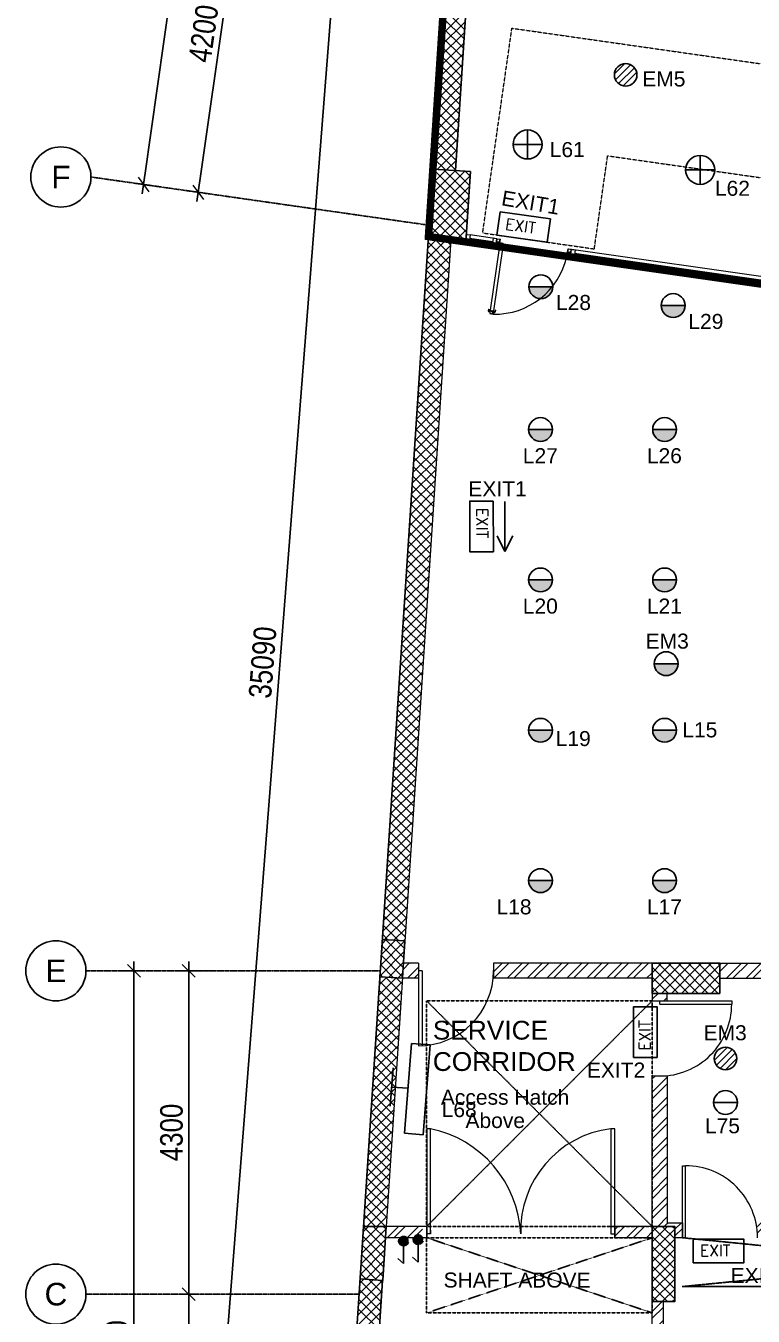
# Model space of a CAD drawing. Header units: inches. Extents: x 1217570 to 1674444, y 326920 to 480291.
# Drawn here: x 1434317 to 1443992, y 348516 to 365679 of the extents above; entities that cross this region are included whole.
import ezdxf
from ezdxf.enums import TextEntityAlignment as Align

# ---------------------------------------------------------------- set-up
doc = ezdxf.new("R2010")
doc.units = ezdxf.units.IN
doc.header["$MEASUREMENT"] = 0
for name, pattern in [('CENTER', [50.8, 31.75, -6.35, 6.35, -6.35]), ('DASHED2', [9.525, 6.35, -3.175]), ('DOT2', [3.175, 0, -3.175]), ('HIDDEN', [9.525, 6.35, -3.175])]:
    doc.linetypes.add(name, pattern=pattern)
for name, color, linetype, lineweight in [('A-BLOCK', 43, 'Continuous', 13), ('A-DOOR', 10, 'Continuous', 15), ('A-GLASS', 4, 'Continuous', 5), ('A-HATCH CONCRETE', 254, 'Continuous', 5), ('A-LEASING LINE', 7, 'DASHED2', 9), ('escape route', 8, 'HIDDEN', 15), ('wall hatch', 252, 'Continuous', 0)]:
    doc.layers.add(name, color=color, linetype=linetype, lineweight=lineweight)
for name, color, linetype in [('Axis', 9, 'CENTER'), ('dim-axis', 254, 'Continuous'), ('EM-LIT', 2, 'Continuous'), ('EXIT', 6, 'Continuous'), ('FFNEW', 252, 'Continuous'), ('LIGHT', 151, 'Continuous'), ('LIGHT TEXT', 2, 'Continuous'), ('S-COL', 210, 'Continuous'), ('S-WALL', 1, 'Continuous'), ('SHAFT', 7, 'Continuous'), ('TAXT', 3, 'Continuous'), ('TEXT', 181, 'Continuous')]:
    doc.layers.add(name, color=color, linetype=linetype)
doc.styles.add('ARIAL', font='ARIALN.TTF')
doc.styles.add('romance', font='romanc.shx')
doc.styles.add('style1', font='arial.ttf')
doc.dimstyles.new('DIM-100', dxfattribs={"dimscale": 150, "dimtxt": 2, "dimasz": 1, "dimexe": 0.75, "dimexo": 1, "dimgap": 0.5, "dimtad": 1, "dimdec": 0, "dimzin": 11, "dimdsep": 46, "dimtxsty": 'ARIAL', "dimblk": 'R', "dimcen": 2.5, "dimdle": 1, "dimclrd": 256, "dimclre": 256, "dimclrt": 256, "dimazin": 0, "dimtfac": 1, "dimtdec": 0, "dimtix": 1, "dimtmove": 2, "dimatfit": 3, "dimldrblk": 'R', "dimtolj": 1, "dimtzin": 3, "dimlwd": -1, "dimlwe": 13, "dimarcsym": 0})
pattern_1 = [(45, (1337614.36, 312749.91), (-132.58252, 132.58252), []), (45, (1337702.74, 312749.91), (-132.58252, 132.58252), [])]
pattern_2 = [(45, (1337614.36, 312749.915), (-66.29126, 66.29126), []), (135, (1337614.36, 312749.915), (-66.29126, -66.29126), [])]

# ---------------------------------------------------------------- blocks, each defined once
blk = doc.blocks.new('R')
for p, q in [((-1.05, 0), (1.05, 0)), ((0, -1.05), (0, 1.05))]:
    blk.add_line(p, q)
at = {"color": 4, "lineweight": 13}
blk.add_line((-0.71, -0.71), (0.71, 0.71), dxfattribs=at)
blk = doc.blocks.new('*D143')
at = {"layer": 'Defpoints', "color": 0, "transparency": 16777216}
for p in [(1416228, 571709), (1416228, 571709), (1416262, 569809)]:
    blk.add_point(p, dxfattribs=at)
at = {"layer": 'dim-axis', "color": 251, "linetype": 'DOT2', "lineweight": 13, "transparency": 16777216}
for p, q in [((1416078, 571709), (1416115, 571709)), ((1416112, 569809), (1416115, 569809))]:
    blk.add_line(p, q, dxfattribs=at)
at = {"layer": 'dim-axis', "color": 251, "transparency": 16777216}
blk.add_line((1416228, 569929), (1416228, 571589), dxfattribs=at)
at = {"layer": 'dim-axis', "color": 251, "transparency": 16777216, "xscale": 120, "yscale": 120, "zscale": 120}
for p, rotation in [((1416228, 571709), 90), ((1416228, 569809), 270)]:
    blk.add_blockref('R', p, dxfattribs=dict(at, rotation=rotation))
at = {"layer": 'dim-axis', "color": 251, "transparency": 16777216, "insert": (1416000, 570759), "char_height": 300, "attachment_point": 5, "rotation": 90, "style": 'ARIAL'}
blk.add_mtext('\\A1;1900', dxfattribs=at)
blk = doc.blocks.new('*D150')
at = {"layer": 'Defpoints', "color": 0, "transparency": 16777216}
for p in [(1416228, 576009), (1417426, 576009), (1417426, 571709)]:
    blk.add_point(p, dxfattribs=at)
at = {"layer": 'dim-axis', "color": 251, "linetype": 'DOT2', "lineweight": 13, "transparency": 16777216}
for p, q in [((1417276, 576009), (1416115, 576009)), ((1417276, 571709), (1416115, 571709))]:
    blk.add_line(p, q, dxfattribs=at)
at = {"layer": 'dim-axis', "color": 251, "transparency": 16777216}
blk.add_line((1416228, 571829), (1416228, 575889), dxfattribs=at)
at = {"layer": 'dim-axis', "color": 251, "transparency": 16777216, "xscale": 120, "yscale": 120, "zscale": 120}
for p, rotation in [((1416228, 576009), 90), ((1416228, 571709), 270)]:
    blk.add_blockref('R', p, dxfattribs=dict(at, rotation=rotation))
at = {"layer": 'dim-axis', "color": 251, "transparency": 16777216, "insert": (1416000, 573859), "char_height": 300, "attachment_point": 5, "rotation": 90, "style": 'ARIAL'}
blk.add_mtext('\\A1;4300', dxfattribs=at)
blk = doc.blocks.new('*D159')
at = {"layer": 'Defpoints', "color": 0, "transparency": 16777216}
for p in [(1417261, 597924), (1417261, 597924), (1415626, 586468)]:
    blk.add_point(p, dxfattribs=at)
at = {"layer": 'dim-axis', "color": 251, "transparency": 16777216}
blk.add_line((1415643, 586586), (1417244, 597805), dxfattribs=at)
at = {"layer": 'dim-axis', "color": 251, "linetype": 'DOT2', "lineweight": 13, "transparency": 16777216}
for p, q in [((1417113, 597945), (1417150, 597940)), ((1415478, 586489), (1415515, 586484))]:
    blk.add_line(p, q, dxfattribs=at)
at = {"layer": 'dim-axis', "color": 251, "transparency": 16777216, "xscale": 120, "yscale": 120, "zscale": 120}
for p, rotation in [((1417261, 597924), 81.8772662833131), ((1415626, 586468), 261.8772662833131)]:
    blk.add_blockref('R', p, dxfattribs=dict(at, rotation=rotation))
at = {"layer": 'dim-axis', "color": 251, "transparency": 16777216, "insert": (1416218, 592228), "char_height": 300, "attachment_point": 5, "rotation": 81.8773, "style": 'ARIAL'}
blk.add_mtext('\\A1;11572', dxfattribs=at)
blk = doc.blocks.new('*D162')
at = {"layer": 'Defpoints', "color": 0, "transparency": 16777216}
for p in [(1416947, 590522), (1416354, 586364), (1416354, 586364)]:
    blk.add_point(p, dxfattribs=at)
at = {"layer": 'dim-axis', "color": 251, "transparency": 16777216}
blk.add_line((1416930, 590403), (1416371, 586483), dxfattribs=at)
at = {"layer": 'dim-axis', "color": 251, "linetype": 'DOT2', "lineweight": 13, "transparency": 16777216}
for p, q in [((1416799, 590543), (1416836, 590538)), ((1416205, 586385), (1416243, 586380))]:
    blk.add_line(p, q, dxfattribs=at)
at = {"layer": 'dim-axis', "color": 251, "transparency": 16777216, "xscale": 120, "yscale": 120, "zscale": 120}
for p, rotation in [((1416947, 590522), 81.87726634670558), ((1416354, 586364), 261.8772663467056)]:
    blk.add_blockref('R', p, dxfattribs=dict(at, rotation=rotation))
at = {"layer": 'dim-axis', "color": 251, "transparency": 16777216, "insert": (1416425, 588475), "char_height": 300, "attachment_point": 5, "rotation": 81.8773, "style": 'ARIAL'}
blk.add_mtext('\\A1;4200', dxfattribs=at)
blk = doc.blocks.new('*D163')
at = {"layer": 'Defpoints', "color": 0, "transparency": 16777216}
for p in [(1415500, 576009), (1415500, 576009), (1415500, 565759)]:
    blk.add_point(p, dxfattribs=at)
at = {"layer": 'dim-axis', "color": 251, "linetype": 'DOT2', "lineweight": 13, "transparency": 16777216}
for p, q in [((1415350, 576009), (1415388, 576009)), ((1415350, 565759), (1415388, 565759))]:
    blk.add_line(p, q, dxfattribs=at)
at = {"layer": 'dim-axis', "color": 251, "transparency": 16777216}
blk.add_line((1415500, 565879), (1415500, 575889), dxfattribs=at)
at = {"layer": 'dim-axis', "color": 251, "transparency": 16777216, "xscale": 120, "yscale": 120, "zscale": 120}
for p, rotation in [((1415500, 576009), 90), ((1415500, 565759), 270)]:
    blk.add_blockref('R', p, dxfattribs=dict(at, rotation=rotation))
at = {"layer": 'dim-axis', "color": 251, "transparency": 16777216, "insert": (1415272, 570884), "char_height": 300, "attachment_point": 5, "rotation": 90, "style": 'ARIAL'}
blk.add_mtext('\\A1;10250', dxfattribs=at)
blk = doc.blocks.new('*D182')
at = {"layer": 'Defpoints', "color": 0, "transparency": 16777216}
for p in [(1418810, 597585), (1420642, 597441), (1417901, 562459)]:
    blk.add_point(p, dxfattribs=at)
at = {"layer": 'dim-axis', "color": 251, "transparency": 16777216}
blk.add_line((1416079, 562722), (1418801, 597465), dxfattribs=at)
at = {"layer": 'dim-axis', "color": 251, "linetype": 'DOT2', "lineweight": 13, "transparency": 16777216}
for p, q in [((1420492, 597453), (1418698, 597594)), ((1417752, 562470), (1415957, 562611))]:
    blk.add_line(p, q, dxfattribs=at)
at = {"layer": 'dim-axis', "color": 251, "transparency": 16777216, "xscale": 120, "yscale": 120, "zscale": 120}
for p, rotation in [((1418810, 597585), 85.52071850426807), ((1416070, 562602), 265.5207185042681)]:
    blk.add_blockref('R', p, dxfattribs=dict(at, rotation=rotation))
at = {"layer": 'dim-axis', "color": 251, "transparency": 16777216, "insert": (1417212, 580111), "char_height": 300, "attachment_point": 5, "rotation": 85.5207, "style": 'ARIAL'}
blk.add_mtext('\\A1;35090', dxfattribs=at)
blk = doc.blocks.new('SDGTFHHD')
at = {"layer": 'A-HATCH CONCRETE'}
h = blk.add_hatch(dxfattribs=at)
h.set_pattern_fill('ANSI37', color=254, scale=750)
h.set_pattern_definition(pattern_2)
h.paths.add_polyline_path([(1346828, 744483), (1346331, 744553), (1346828, 744483)])
h = blk.add_hatch(dxfattribs=at)
h.set_pattern_fill('ANSI37', color=254, scale=750)
h.set_pattern_definition(pattern_2)
h.paths.add_polyline_path([(1345686, 734707), (1345985, 734687), (1346018, 735186), (1345719, 735205)])
h = blk.add_hatch(dxfattribs=at)
h.set_pattern_fill('ANSI37', color=254, scale=750)
h.set_pattern_definition(pattern_2)
h.paths.add_polyline_path([(1350207, 734487), (1350207, 734887), (1349308, 734887), (1349308, 734487)])
h = blk.add_hatch(dxfattribs=at)
h.set_pattern_fill('ANSI37', color=254, scale=750)
h.set_pattern_definition(pattern_2)
h.paths.add_polyline_path([(1345423, 730688), (1345722, 730669), (1345769, 731387), (1345468, 731387)])
h = blk.add_hatch(dxfattribs=at)
h.set_pattern_fill('ANSI37', color=254, scale=750)
h.set_pattern_definition(pattern_2)
h.paths.add_polyline_path([(1349308, 730387), (1349607, 730387), (1349607, 731387), (1349308, 731387)])
at = {"layer": 'wall hatch'}
h = blk.add_hatch(dxfattribs=at)
h.set_pattern_fill('ANSI32', color=254, scale=500)
h.set_pattern_definition(pattern_1)
h.paths.add_polyline_path([(1349307, 734887), (1347197, 734887), (1347197, 734687), (1349307, 734687)])
h.paths.add_polyline_path([(1346197, 734887), (1345998, 734887), (1345987, 734727), (1345937, 734726), (1345934, 734687), (1346197, 734687)])
at = {"layer": 'wall hatch', "ltscale": 500}
h = blk.add_hatch(dxfattribs=at)
h.set_pattern_fill('ANSI32', color=254, scale=500)
h.set_pattern_definition(pattern_1)
h.paths.add_polyline_path([(1355260, 734687), (1355260, 734887), (1350207, 734887), (1350207, 734687)])
h = blk.add_hatch(dxfattribs=at)
h.set_pattern_fill('ANSI32', color=254, scale=500)
h.set_pattern_definition(pattern_1)
h.paths.add_polyline_path([(1349308, 733387), (1349307, 731387), (1349508, 731387), (1349508, 733387)])
h.paths.add_polyline_path([(1349308, 734487), (1349308, 734387), (1349508, 734387), (1349508, 734487)])
h = blk.add_hatch(dxfattribs=at)
h.set_pattern_fill('ANSI32', color=254, scale=500)
h.set_pattern_definition(pattern_1)
h.paths.add_polyline_path([(1346251, 731237), (1346251, 731387), (1345769, 731387), (1345759, 731237)])
h = blk.add_hatch(dxfattribs=at)
h.set_pattern_fill('ANSI32', color=254, scale=500)
h.set_pattern_definition(pattern_1)
h.paths.add_polyline_path([(1348808, 731237), (1349307, 731237), (1349307, 731387), (1348808, 731387)])
h = blk.add_hatch(dxfattribs=at)
h.set_pattern_fill('ANSI32', color=254, scale=500)
h.set_pattern_definition(pattern_1)
h.paths.add_polyline_path([(1350707, 731437), (1350707, 731237), (1356258, 731237), (1356258, 731437)])
h.paths.add_polyline_path([(1349607, 731437), (1349708, 731437), (1349708, 731237), (1349607, 731237)])
h.paths.add_polyline_path([(1349508, 731437), (1349606, 731437), (1349606, 731387), (1349508, 731387)])
h = blk.add_hatch(dxfattribs=at)
h.set_pattern_fill('ANSI32', color=254, scale=500)
h.set_pattern_definition([(45, (1337614.33, 312749.89), (-132.58252, 132.58252), []), (45, (1337702.72, 312749.89), (-132.58252, 132.58252), [])])
h.paths.add_polyline_path([(1345431, 726237), (1345418, 726037), (1349457, 726037), (1349457, 728437), (1349558, 728437), (1349558, 728587), (1349458, 728587), (1349457, 730387), (1349307, 730387), (1349307, 726237)])
at = {"color": 254, "linetype": 'Continuous', "ltscale": 100}
blk.add_lwpolyline([(1385707, 721237), (1385707, 726940), (1385507, 726937), (1383958, 726937), (1383958, 732937), (1380097, 732937), (1380097, 739738), (1381100, 739591), (1381134, 739788), (1381678, 743600), (1382721, 750905), (1382763, 751202), (1347098, 756262), (1346331, 744553), (1368108, 741445), (1368106, 734887), (1367208, 734887), (1367208, 734687), (1367208, 731437), (1359158, 731437), (1359158, 731237), (1359158, 721237), (1385707, 721237)], dxfattribs=at)
at = {"layer": 'A-BLOCK', "color": 254, "ltscale": 100}
for p, q in [((1346629, 744511), (1345769, 731387)), ((1346197, 734887), (1345998, 734887)), ((1346197, 734887), (1345998, 734887)), ((1346197, 734887), (1346197, 734687)), ((1346197, 734887), (1346197, 734687)), ((1347197, 734887), (1347197, 734687)), ((1347197, 734887), (1347197, 734687)), ((1349307, 734887), (1347197, 734887)), ((1349307, 734887), (1347197, 734887)), ((1349307, 734887), (1350072, 734887)), ((1349307, 734887), (1356557, 734887)), ((1349308, 734487), (1349308, 734887)), ((1346197, 734687), (1345985, 734687)), ((1349307, 734687), (1347197, 734687)), ((1349307, 734687), (1347197, 734687)), ((1350207, 734687), (1355257, 734688)), ((1349407, 734387), (1350366, 734387)), ((1349407, 734345), (1349407, 734387)), ((1349407, 734345), (1350366, 734345)), ((1350366, 734387), (1350366, 734345)), ((1349508, 733387), (1349308, 733387)), ((1349308, 731387), (1349308, 733387)), ((1349708, 732195), (1349750, 732195)), ((1349708, 731237), (1349708, 732195)), ((1349750, 731237), (1349750, 732195)), ((1346308, 731387), (1345769, 731387)), ((1346308, 731387), (1346308, 731237)), ((1346308, 731237), (1346308, 731387)), ((1349307, 731387), (1348808, 731387)), ((1348808, 731387), (1348808, 731237)), ((1348808, 731237), (1348808, 731387)), ((1346308, 731237), (1345759, 731237)), ((1349307, 731237), (1348808, 731237)), ((1349750, 731237), (1349708, 731237)), ((1349308, 726237), (1349308, 730387)), ((1349458, 728587), (1349458, 730387))]:
    blk.add_line(p, q, dxfattribs=at)
for points in [[(1349308, 734487), (1349308, 734387), (1349508, 734387), (1349508, 734487)], [(1349508, 733387), (1349508, 731437), (1349708, 731437), (1349708, 731237), (1349607, 731237)]]:
    blk.add_lwpolyline(points, dxfattribs=at)
for centre, start, end in [((1349407, 734345), 269.9978, 360), ((1349750, 731237), 359.9978, 90)]:
    blk.add_arc(centre, 958, start, end, dxfattribs=at)
at = {"layer": 'A-DOOR', "color": 254}
for p, q in [((1346197, 734789), (1346197, 733789)), ((1346197, 734789), (1346197, 733789)), ((1346247, 734787), (1346197, 734787)), ((1346247, 734787), (1346247, 733789)), ((1346358, 731287), (1346308, 731287)), ((1348758, 731287), (1348808, 731287))]:
    blk.add_line(p, q, dxfattribs=at)
for points in [[(1346358, 731337), (1346358, 731287), (1346358, 732687), (1346308, 732687), (1346308, 731287)], [(1348808, 731337), (1348808, 731287), (1348808, 732687), (1348758, 732687), (1348758, 731287)]]:
    blk.add_lwpolyline(points, dxfattribs=at)
for centre, radius, start, end in [((1346197, 734789), 1000, 270, 0), ((1346053, 731211), 1507, 2.8899, 78.3242), ((1348923, 731331), 1365, 96.928, 181.8578)]:
    blk.add_arc(centre, radius, start, end, dxfattribs=at)
at = {"layer": 'A-GLASS', "color": 254, "ltscale": 0.5}
for p, q in [((1347235, 744479), (1347242, 744524)), ((1347242, 744524), (1347287, 744518)), ((1347274, 744428), (1347152, 743573)), ((1347319, 744422), (1347197, 743567)), ((1347235, 744479), (1347280, 744473)), ((1347241, 744483), (1347246, 744519)), ((1347277, 744478), (1347241, 744483)), ((1347282, 744514), (1347246, 744519)), ((1347274, 744428), (1347280, 744473)), ((1347274, 744428), (1347292, 744425)), ((1347277, 744478), (1347282, 744514)), ((1347284, 744468), (1347279, 744432)), ((1347279, 744432), (1347288, 744431)), ((1347280, 744473), (1347287, 744518)), ((1347280, 744473), (1347325, 744467)), ((1347284, 744468), (1347320, 744463)), ((1347289, 744440), (1347288, 744431)), ((1347289, 744440), (1347294, 744439)), ((1347292, 744425), (1347294, 744439)), ((1347293, 744434), (1347302, 744433)), ((1347301, 744424), (1347303, 744438)), ((1347301, 744424), (1347319, 744422)), ((1347303, 744438), (1347307, 744437)), ((1347307, 744437), (1347306, 744428)), ((1347306, 744428), (1347315, 744427)), ((1347320, 744463), (1347315, 744427)), ((1347319, 744422), (1347325, 744467)), ((1347129, 743588), (1347125, 743563)), ((1347129, 743588), (1347136, 743587)), ((1347136, 743587), (1347132, 743562)), ((1347148, 743548), (1347135, 743550)), ((1347149, 743555), (1347136, 743557)), ((1347152, 743573), (1347146, 743528)), ((1347146, 743528), (1347191, 743522)), ((1347151, 743532), (1347156, 743568)), ((1347151, 743532), (1347187, 743527)), ((1347152, 743573), (1347170, 743570)), ((1347156, 743568), (1347165, 743567)), ((1347164, 743558), (1347165, 743567)), ((1347164, 743558), (1347168, 743557)), ((1347170, 743570), (1347168, 743557)), ((1347169, 743561), (1347178, 743560)), ((1347179, 743569), (1347177, 743556)), ((1347177, 743556), (1347182, 743555)), ((1347179, 743569), (1347197, 743567)), ((1347182, 743555), (1347183, 743564)), ((1347183, 743564), (1347192, 743563)), ((1347187, 743527), (1347192, 743563)), ((1347197, 743567), (1347191, 743522)), ((1347193, 743542), (1347207, 743540)), ((1347194, 743549), (1347208, 743547)), ((1347217, 743576), (1347213, 743550)), ((1347223, 743575), (1347217, 743576)), ((1347223, 743575), (1347220, 743550))]:
    blk.add_line(p, q, dxfattribs=at)
at = {"layer": 'A-GLASS', "color": 254}
for p, q in [((1347228, 744425), (1346870, 744476)), ((1355217, 743285), (1348218, 744284))]:
    blk.add_line(p, q, dxfattribs=at)
for points in [[(1346870, 744477), (1346870, 744476), (1346828, 744483), (1346828, 744483)], [(1347178, 744433), (1347178, 744432), (1347228, 744425), (1347228, 744425)]]:
    blk.add_lwpolyline(points, dxfattribs=at)
at = {"layer": 'A-GLASS', "color": 254, "ltscale": 0.5}
blk.add_circle((1347276, 744470), 3.98, dxfattribs=at)
for centre, radius, start, end in [((1347217, 744497), 976, 268.443, 347.8095), ((1347137, 743561), 11.4, 171.9041, 261.8551), ((1347137, 743561), 4.55, 171.9041, 261.8551), ((1347209, 743551), 11.4, 261.9048, 351.8557), ((1347209, 743551), 4.55, 261.9048, 351.8557)]:
    blk.add_arc(centre, radius, start, end, dxfattribs=at)
at = {"layer": 'A-HATCH CONCRETE', "color": 254, "linetype": 'Continuous'}
for p, q in [((1346375, 745224), (1346374, 745225)), ((1346376, 745245), (1346377, 745246)), ((1346366, 745103), (1346367, 745104)), ((1346367, 745099), (1346366, 745100)), ((1346357, 744961), (1346358, 744962)), ((1346359, 744975), (1346358, 744976)), ((1346342, 744726), (1346342, 744727)), ((1346348, 744819), (1346349, 744820)), ((1346351, 744851), (1346350, 744851)), ((1346320, 744394), (1346461, 744535)), ((1346329, 744536), (1346345, 744551)), ((1346334, 744602), (1346334, 744602)), ((1346339, 744678), (1346339, 744678)), ((1346616, 744320), (1346391, 744545)), ((1346624, 744445), (1346546, 744523)), ((1346301, 744110), (1346623, 744432)), ((1346311, 744252), (1346577, 744518)), ((1346599, 744071), (1346317, 744353)), ((1346608, 744196), (1346325, 744478)), ((1346292, 743968), (1346614, 744290)), ((1346591, 743947), (1346309, 744229)), ((1346283, 743826), (1346605, 744148)), ((1346583, 743822), (1346301, 744105)), ((1346264, 743542), (1346586, 743864)), ((1346273, 743684), (1346595, 744006)), ((1346567, 743574), (1346285, 743856)), ((1346575, 743698), (1346293, 743980)), ((1346255, 743401), (1346577, 743722)), ((1346559, 743449), (1346277, 743731)), ((1346246, 743259), (1346567, 743580)), ((1346551, 743325), (1346268, 743607)), ((1346236, 743117), (1346558, 743439)), ((1346534, 743076), (1346252, 743358)), ((1346542, 743200), (1346260, 743482)), ((1346218, 742833), (1346539, 743155)), ((1346227, 742975), (1346549, 743297)), ((1346526, 742951), (1346244, 743234)), ((1346208, 742691), (1346530, 743013)), ((1346510, 742703), (1346228, 742985)), ((1346518, 742827), (1346236, 743109)), ((1346199, 742549), (1346521, 742871)), ((1346502, 742578), (1346219, 742860)), ((1346190, 742407), (1346512, 742729)), ((1346493, 742454), (1346211, 742736)), ((1346181, 742266), (1346502, 742587)), ((1346477, 742205), (1346195, 742487)), ((1346485, 742329), (1346203, 742611)), ((1346162, 741982), (1346484, 742304)), ((1346171, 742124), (1346493, 742445)), ((1346469, 742080), (1346187, 742363)), ((1346153, 741840), (1346474, 742162)), ((1346461, 741956), (1346179, 742238)), ((1346143, 741698), (1346465, 742020)), ((1346445, 741707), (1346162, 741989)), ((1346453, 741832), (1346171, 742114)), ((1346134, 741556), (1346456, 741878)), ((1346436, 741583), (1346154, 741865)), ((1346125, 741414), (1346446, 741736)), ((1346420, 741334), (1346138, 741616)), ((1346428, 741458), (1346146, 741740)), ((1346106, 741131), (1346428, 741452)), ((1346115, 741272), (1346437, 741594)), ((1346412, 741209), (1346130, 741492)), ((1346097, 740989), (1346419, 741310)), ((1346404, 741085), (1346122, 741367)), ((1346088, 740847), (1346409, 741169)), ((1346387, 740836), (1346105, 741118)), ((1346396, 740961), (1346113, 741243)), ((1346078, 740705), (1346400, 741027)), ((1346379, 740712), (1346097, 740994)), ((1346069, 740563), (1346391, 740885)), ((1346371, 740587), (1346089, 740869)), ((1346050, 740279), (1346372, 740601)), ((1346060, 740421), (1346381, 740743)), ((1346355, 740338), (1346073, 740621)), ((1346363, 740463), (1346081, 740745)), ((1346041, 740137), (1346363, 740459)), ((1346347, 740214), (1346065, 740496)), ((1346032, 739996), (1346353, 740317)), ((1346330, 739965), (1346048, 740247)), ((1346339, 740090), (1346056, 740372)), ((1346022, 739854), (1346344, 740175)), ((1346322, 739841), (1346040, 740123)), ((1346004, 739570), (1346326, 739892)), ((1346013, 739712), (1346335, 740033)), ((1346314, 739716), (1346032, 739998)), ((1345995, 739428), (1346316, 739750)), ((1346298, 739467), (1346016, 739750)), ((1346306, 739592), (1346024, 739874)), ((1345985, 739286), (1346307, 739608)), ((1346290, 739343), (1346008, 739625)), ((1345976, 739144), (1346298, 739466)), ((1346273, 739094), (1345991, 739376)), ((1346282, 739219), (1345999, 739501)), ((1345967, 739002), (1346288, 739324)), ((1346265, 738970), (1345983, 739252)), ((1345948, 738719), (1346270, 739040)), ((1345957, 738860), (1346279, 739182)), ((1346257, 738845), (1345975, 739127)), ((1345939, 738577), (1346261, 738898)), ((1346241, 738596), (1345959, 738879)), ((1346249, 738721), (1345967, 739003)), ((1345930, 738435), (1346251, 738757)), ((1346233, 738472), (1345950, 738754)), ((1345920, 738293), (1346242, 738615)), ((1346224, 738348), (1345942, 738630)), ((1345911, 738151), (1346233, 738473)), ((1346208, 738099), (1345926, 738381)), ((1346216, 738223), (1345934, 738505)), ((1345892, 737867), (1346214, 738189)), ((1345902, 738009), (1346223, 738331)), ((1346200, 737974), (1345918, 738256)), ((1345883, 737725), (1346205, 738047)), ((1346184, 737725), (1345902, 738008)), ((1346192, 737850), (1345910, 738132)), ((1345874, 737584), (1346195, 737905)), ((1346176, 737601), (1345893, 737883)), ((1345864, 737442), (1346186, 737763)), ((1346167, 737477), (1345885, 737759)), ((1345855, 737300), (1346177, 737622)), ((1346151, 737228), (1345869, 737510)), ((1346159, 737352), (1345877, 737634)), ((1345837, 737016), (1346158, 737338)), ((1345846, 737158), (1346168, 737480)), ((1346143, 737103), (1345861, 737385)), ((1345827, 736874), (1346149, 737196)), ((1346135, 736979), (1345853, 737261)), ((1345818, 736732), (1346140, 737054)), ((1346118, 736730), (1345836, 737012)), ((1346127, 736854), (1345844, 737137)), ((1345809, 736590), (1346130, 736912)), ((1346110, 736606), (1345828, 736888)), ((1345790, 736307), (1346112, 736628)), ((1345799, 736449), (1346121, 736770)), ((1346094, 736357), (1345812, 736639)), ((1346102, 736481), (1345820, 736763)), ((1345781, 736165), (1346102, 736487)), ((1346086, 736232), (1345804, 736514)), ((1345771, 736023), (1346093, 736345)), ((1346078, 736108), (1345796, 736390)), ((1345762, 735881), (1346084, 736203)), ((1346061, 735859), (1345779, 736141)), ((1346070, 735983), (1345787, 736266)), ((1345753, 735739), (1346075, 736061)), ((1346053, 735735), (1345771, 736017)), ((1345734, 735455), (1346056, 735777)), ((1345744, 735597), (1346065, 735919)), ((1346045, 735610), (1345763, 735892)), ((1345725, 735314), (1346047, 735635)), ((1346029, 735361), (1345747, 735643)), ((1346037, 735486), (1345755, 735768)), ((1346021, 735237), (1345738, 735519)), ((1345748, 735204), (1346037, 735493)), ((1345792, 735201), (1345722, 735270)), ((1345933, 735191), (1345730, 735395)), ((1345872, 735195), (1346028, 735351)), ((1345715, 735145), (1345714, 735146)), ((1345716, 735172), (1345716, 735172)), ((1345996, 735187), (1346019, 735210)), ((1346013, 735112), (1346012, 735112)), ((1345706, 735030), (1345707, 735030)), ((1345706, 735021), (1345706, 735021)), ((1346000, 734926), (1346001, 734927)), ((1346005, 734987), (1346004, 734988)), ((1346010, 735068), (1346010, 735068)), ((1345688, 734746), (1345688, 734747)), ((1345690, 734772), (1345690, 734772)), ((1345697, 734888), (1345698, 734889)), ((1345698, 734896), (1345698, 734897)), ((1345989, 734739), (1345988, 734739)), ((1345991, 734784), (1345992, 734785)), ((1345997, 734863), (1345996, 734864)), ((1345660, 734320), (1345982, 734642)), ((1345669, 734462), (1345900, 734693)), ((1345678, 734604), (1345775, 734701)), ((1345964, 734366), (1345681, 734648)), ((1345972, 734490), (1345760, 734702)), ((1345980, 734615), (1345902, 734692)), ((1345651, 734178), (1345972, 734500)), ((1345947, 734117), (1345665, 734399)), ((1345955, 734241), (1345673, 734524)), ((1345641, 734037), (1345963, 734358)), ((1345939, 733993), (1345657, 734275)), ((1345623, 733753), (1345944, 734075)), ((1345632, 733895), (1345954, 734216)), ((1345931, 733868), (1345649, 734150)), ((1345613, 733611), (1345935, 733933)), ((1345915, 733619), (1345632, 733901)), ((1345923, 733744), (1345641, 734026)), ((1345604, 733469), (1345926, 733791)), ((1345906, 733495), (1345624, 733777)), ((1345595, 733327), (1345917, 733649)), ((1345898, 733370), (1345616, 733653)), ((1345586, 733185), (1345907, 733507)), ((1345882, 733122), (1345600, 733404)), ((1345890, 733246), (1345608, 733528)), ((1345567, 732902), (1345889, 733223)), ((1345576, 733043), (1345898, 733365)), ((1345874, 732997), (1345592, 733279)), ((1345558, 732760), (1345879, 733081)), ((1345858, 732748), (1345575, 733030)), ((1345866, 732873), (1345584, 733155)), ((1345548, 732618), (1345870, 732940)), ((1345849, 732624), (1345567, 732906)), ((1345539, 732476), (1345861, 732798)), ((1345841, 732499), (1345559, 732782)), ((1345520, 732192), (1345842, 732514)), ((1345530, 732334), (1345851, 732656)), ((1345825, 732251), (1345543, 732533)), ((1345833, 732375), (1345551, 732657)), ((1345511, 732050), (1345833, 732372)), ((1345817, 732126), (1345535, 732408)), ((1345502, 731908), (1345824, 732230)), ((1345809, 732002), (1345526, 732284)), ((1345493, 731767), (1345814, 732088)), ((1345792, 731753), (1345510, 732035)), ((1345800, 731877), (1345518, 732159)), ((1345483, 731625), (1345805, 731946)), ((1345784, 731628), (1345502, 731911)), ((1345474, 731483), (1345796, 731804)), ((1345760, 731387), (1345486, 731662)), ((1345776, 731504), (1345494, 731786)), ((1345511, 731387), (1345786, 731663)), ((1345628, 731387), (1345478, 731537)), ((1345643, 731387), (1345777, 731521)), ((1345465, 731341), (1345465, 731342)), ((1345495, 731387), (1345469, 731413)), ((1345768, 731379), (1345768, 731380)), ((1345768, 731379), (1345768, 731380)), ((1345454, 731163), (1345453, 731164)), ((1345455, 731199), (1345456, 731200)), ((1345462, 731288), (1345461, 731288)), ((1345759, 731237), (1345759, 731238)), ((1345760, 731255), (1345760, 731255)), ((1345446, 731039), (1345445, 731040)), ((1345446, 731057), (1345447, 731058)), ((1345744, 731006), (1345743, 731006)), ((1345749, 731095), (1345750, 731096)), ((1345752, 731130), (1345752, 731131)), ((1345437, 730915), (1345437, 730916)), ((1345437, 730915), (1345437, 730915)), ((1345731, 730811), (1345731, 730812)), ((1345736, 730881), (1345735, 730882)), ((1345740, 730953), (1345741, 730954)), ((1345400, 730348), (1345721, 730669)), ((1345409, 730490), (1345596, 730677)), ((1345418, 730631), (1345472, 730685)), ((1345703, 730384), (1345420, 730666)), ((1345427, 730773), (1345428, 730774)), ((1345429, 730790), (1345429, 730791)), ((1345711, 730509), (1345538, 730681)), ((1345719, 730633), (1345680, 730672)), ((1345721, 730669), (1345722, 730670)), ((1345728, 730757), (1345727, 730757)), ((1345390, 730206), (1345712, 730528)), ((1345694, 730260), (1345412, 730542)), ((1345381, 730064), (1345703, 730386)), ((1345678, 730011), (1345396, 730293)), ((1345686, 730135), (1345404, 730417)), ((1345372, 729922), (1345693, 730244))]:
    blk.add_line(p, q, dxfattribs=at)
at = {"layer": 'S-COL', "color": 254}
blk.add_lwpolyline([(1346331, 744553), (1346828, 744483), (1346828, 744483)], dxfattribs=at)
at = {"layer": 'S-COL', "color": 254, "linetype": 'ByBlock'}
blk.add_lwpolyline([(1345686, 734707), (1345985, 734687), (1346018, 735186), (1345719, 735205)], close=True, dxfattribs=at)
at = {"layer": 'S-COL', "color": 254}
for points in [[(1350207, 734487), (1350207, 734887), (1349308, 734887), (1349308, 734487)], [(1345423, 730688), (1345722, 730669), (1345769, 731387), (1345468, 731387)], [(1349308, 730387), (1349607, 730387), (1349607, 731387), (1349308, 731387)]]:
    blk.add_lwpolyline(points, close=True, dxfattribs=at)
at = {"layer": 'S-WALL', "color": 254}
for points in [[(1347098, 756262), (1347098, 756262), (1344803, 721237), (1394933, 721237), (1396724, 749180), (1382759, 751173)], [(1345721, 730669), (1345364, 725216)]]:
    blk.add_lwpolyline(points, dxfattribs=at)
at = {"layer": 'SHAFT', "color": 254, "linetype": 'HIDDEN', "ltscale": 0.5}
for p, q in [((1346307, 731387), (1349307, 734387)), ((1346307, 734387), (1349292, 731402)), ((1346307, 730237), (1349308, 731237)), ((1346307, 731237), (1349308, 730237))]:
    blk.add_line(p, q, dxfattribs=at)
at = {"layer": 'SHAFT', "color": 254, "linetype": 'HIDDEN'}
for p, q in [((1356257, 730587), (1349707, 731237)), ((1349707, 730587), (1356258, 731230)), ((1349707, 730587), (1356257, 730587))]:
    blk.add_line(p, q, dxfattribs=at)
at = {"layer": 'SHAFT', "color": 254, "linetype": 'HIDDEN', "ltscale": 0.5}
for points in [[(1346307, 731387), (1349308, 731387), (1349307, 734387), (1346307, 734387)], [(1349308, 730237), (1349308, 731237), (1346307, 731237), (1346307, 730237)]]:
    blk.add_lwpolyline(points, close=True, dxfattribs=at)
at = {"layer": 'TAXT', "color": 254, "ltscale": 100, "style": 'style1'}
for s, p in [('Access Hatch', (1346496, 733006)), ('Above', (1346823, 732696)), ('SHAFT ABOVE', (1346532, 730574))]:
    blk.add_text(s, height=200, dxfattribs=at).set_placement(p)
at = {"layer": 'TEXT', "color": 254, "ltscale": 0.5, "insert": (1346389, 734122), "char_height": 250, "width": 4139.91, "attachment_point": 1, "style": 'style1'}
blk.add_mtext('SERVICE \\PCORRIDOR', dxfattribs=at)
blk = doc.blocks.new('SEDRGFE')
at = {"layer": 'A-HATCH CONCRETE'}
h = blk.add_hatch(dxfattribs=at)
h.set_pattern_fill('ANSI37', color=250, scale=750)
h.set_pattern_definition([(45, (1341716.94, 266100.535), (-66.29126, 66.29126), []), (135, (1341716.94, 266100.535), (-66.29126, -66.29126), [])])
h.paths.add_polyline_path([(1350992, 698769), (1350493, 698802), (1350434, 697904), (1350930, 697833)])
at = {"color": 250, "linetype": 'Continuous', "ltscale": 100}
blk.add_lwpolyline([(1389810, 674588), (1389810, 680290), (1389610, 680288), (1388060, 680288), (1388060, 686288), (1384200, 686288), (1384200, 693089), (1385203, 692942), (1385236, 693139), (1385780, 696950), (1386823, 704256), (1386865, 704553), (1351200, 709613), (1350434, 697904), (1372211, 694796), (1372209, 688237), (1371310, 688237), (1371310, 688038), (1371310, 684788), (1363260, 684788), (1363260, 684588), (1363260, 674588), (1389810, 674588)], dxfattribs=at)
at = {"layer": 'A-GLASS', "color": 250}
for p, q in [((1351288, 697833), (1350980, 697877)), ((1351344, 697875), (1350987, 697926)), ((1351330, 697776), (1350972, 697827)), ((1359334, 696735), (1352335, 697734)), ((1359327, 696685), (1352377, 697677)), ((1359320, 696636), (1352321, 697635))]:
    blk.add_line(p, q, dxfattribs=at)
at = {"layer": 'A-GLASS', "color": 250, "ltscale": 0.5}
for p, q in [((1351338, 697830), (1351344, 697875)), ((1351343, 697834), (1351348, 697870)), ((1351344, 697875), (1351389, 697869)), ((1351384, 697865), (1351348, 697870)), ((1351379, 697829), (1351384, 697865)), ((1351383, 697824), (1351389, 697869)), ((1351338, 697830), (1351383, 697824)), ((1351379, 697829), (1351343, 697834)), ((1351377, 697779), (1351375, 697770)), ((1351377, 697779), (1351383, 697824)), ((1351377, 697779), (1351395, 697776)), ((1351387, 697818), (1351382, 697782)), ((1351382, 697782), (1351391, 697781)), ((1351383, 697824), (1351428, 697817)), ((1351387, 697818), (1351423, 697813)), ((1351392, 697790), (1351391, 697781)), ((1351392, 697790), (1351396, 697790)), ((1351395, 697776), (1351396, 697790)), ((1351396, 697785), (1351405, 697784)), ((1351404, 697775), (1351405, 697788)), ((1351404, 697775), (1351422, 697772)), ((1351405, 697788), (1351410, 697788)), ((1351410, 697788), (1351409, 697779)), ((1351409, 697779), (1351418, 697777)), ((1351423, 697813), (1351418, 697777)), ((1351422, 697772), (1351420, 697763)), ((1351422, 697772), (1351428, 697817)), ((1352283, 697695), (1352290, 697740)), ((1352283, 697695), (1352328, 697689)), ((1352289, 697699), (1352294, 697735)), ((1352325, 697694), (1352289, 697699)), ((1352290, 697740), (1352335, 697734)), ((1352330, 697730), (1352294, 697735)), ((1352325, 697694), (1352330, 697730)), ((1352328, 697689), (1352335, 697734))]:
    blk.add_line(p, q, dxfattribs=at)
at = {"layer": 'A-GLASS', "color": 250}
for points in [[(1350987, 697926), (1350973, 697827), (1350930, 697833), (1350937, 697933)], [(1351295, 697882), (1351281, 697783), (1351330, 697776), (1351344, 697875)], [(1352384, 697727), (1352370, 697628), (1352321, 697635), (1352335, 697734)]]:
    blk.add_lwpolyline(points, close=True, dxfattribs=at)
at = {"layer": 'A-GLASS', "color": 250, "ltscale": 0.5}
blk.add_circle((1351378, 697820), 3.98, dxfattribs=at)
blk.add_arc((1351320, 697848), 976, 347.8095, 351.0128, dxfattribs=at)
at = {"layer": 'A-HATCH CONCRETE', "color": 250, "linetype": 'Continuous'}
for p, q in [((1350914, 700657), (1350632, 700939)), ((1350599, 700440), (1350921, 700762)), ((1350608, 700582), (1350930, 700904)), ((1350906, 700533), (1350624, 700815)), ((1350590, 700298), (1350912, 700620)), ((1350898, 700408), (1350616, 700690)), ((1350581, 700156), (1350902, 700478)), ((1350881, 700159), (1350599, 700442)), ((1350890, 700284), (1350607, 700566)), ((1350571, 700014), (1350893, 700336)), ((1350873, 700035), (1350591, 700317)), ((1350562, 699873), (1350884, 700194)), ((1350865, 699911), (1350583, 700193)), ((1350543, 699589), (1350865, 699911)), ((1350553, 699731), (1350874, 700052)), ((1350849, 699662), (1350567, 699944)), ((1350857, 699786), (1350575, 700068)), ((1350534, 699447), (1350856, 699769)), ((1350841, 699537), (1350559, 699819)), ((1350525, 699305), (1350847, 699627)), ((1350824, 699288), (1350542, 699571)), ((1350833, 699413), (1350550, 699695)), ((1350516, 699163), (1350837, 699485)), ((1350816, 699164), (1350534, 699446)), ((1350506, 699021), (1350828, 699343)), ((1350808, 699040), (1350526, 699322)), ((1350497, 698879), (1350819, 699201)), ((1350792, 698791), (1350510, 699073)), ((1350800, 698915), (1350518, 699197)), ((1350549, 698798), (1350809, 699059)), ((1350659, 698791), (1350501, 698948)), ((1350673, 698790), (1350800, 698917)), ((1350486, 698699), (1350485, 698700)), ((1350488, 698738), (1350488, 698738)), ((1350517, 698801), (1350493, 698824)), ((1350478, 698574), (1350477, 698575)), ((1350478, 698596), (1350479, 698596)), ((1350469, 698454), (1350470, 698455)), ((1350470, 698450), (1350469, 698451)), ((1350453, 698201), (1350453, 698202)), ((1350460, 698312), (1350461, 698313)), ((1350461, 698326), (1350461, 698326)), ((1350441, 698028), (1350442, 698029)), ((1350445, 698077), (1350444, 698077)), ((1350450, 698170), (1350451, 698171)), ((1350437, 697952), (1350436, 697953)), ((1350648, 697873), (1350648, 697873))]:
    blk.add_line(p, q, dxfattribs=at)
at = {"layer": 'escape route', "color": 250, "ltscale": 0.5}
for p, q in [((1351154, 697952), (1351543, 700675)), ((1351543, 700675), (1385420, 695840)), ((1352639, 697740), (1352816, 698978)), ((1352816, 698978), (1381475, 694888)), ((1351154, 697952), (1352639, 697740))]:
    blk.add_line(p, q, dxfattribs=at)
at = {"layer": 'S-COL', "color": 250}
blk.add_lwpolyline([(1350434, 697904), (1350930, 697833), (1350992, 698769), (1350493, 698802)], close=True, dxfattribs=at)
at = {"layer": 'S-WALL', "color": 250}
blk.add_lwpolyline([(1351237, 705592), (1350791, 698783)], dxfattribs=at)
blk = doc.blocks.new('SD1')
at = {"layer": 'LIGHT', "color": 252}
blk.add_line((-0.198, 0), (0.198, 0), dxfattribs=at)
blk.add_circle((0, 0), 0.198, dxfattribs=at)
blk = doc.blocks.new('SF11A')
at = {"layer": 'LIGHT', "color": 252}
for p, q in [((-0.6, 0.469), (-0.6, 0.219)), ((-0.6, 0.469), (0.6, 0.469)), ((0.6, 0.469), (0.6, 0.219)), ((-0.6, 0.219), (0.6, 0.219)), ((0, 0.219), (0, 0)), ((-0.257, 0), (0.257, 0))]:
    blk.add_line(p, q, dxfattribs=at)
blk = doc.blocks.new('EXIT')
at = {"layer": 'EXIT'}
blk.add_lwpolyline([(-0.337, 0.313), (0.337, 0.313), (0.337, 0), (-0.337, 0)], close=True, dxfattribs=at)
at = {"layer": 'EXIT', "style": 'romance'}
blk.add_text('EXIT', height=0.15, dxfattribs=at).set_placement((-0.246, 0.089))
blk = doc.blocks.new('LP')
at = {"layer": 'LIGHT'}
for p, q in [((0, -0.193), (0, 0.193)), ((0.193, 0), (-0.193, 0))]:
    blk.add_line(p, q, dxfattribs=at)
blk.add_circle((0, 0), 0.193, dxfattribs=at)
blk = doc.blocks.new('EM1')
at = {"layer": 'EM-LIT'}
h = blk.add_hatch(dxfattribs=at)
h.set_pattern_fill('ANSI31', color=2, scale=0.52, style=0)
h.set_pattern_definition([(45, (-1379.63503, -1014.732296), (-0.0459619408, 0.0459619408), [])])
h.paths.add_polyline_path([(0.14976, 0, 1), (-0.14976, 0, 1)])
at = {"layer": 'EM-LIT', "color": 2}
blk.add_circle((0, 0), 0.14976, dxfattribs=at)
blk = doc.blocks.new('RD4')
at = {"layer": 'LIGHT'}
blk.add_hatch(color=252, dxfattribs=at).paths.add_polyline_path([(0.144, 0), (-0.144, 0, 1)])
at = {"layer": 'LIGHT', "color": 252}
blk.add_line((-0.144, 0), (0.144, 0), dxfattribs=at)
blk.add_circle((0, 0), 0.144, dxfattribs=at)
blk = doc.blocks.new('SGSR')
at = {"layer": 'Axis', "color": 254, "ltscale": 0.5}
for p, q in [((1414927.7, 586567.4), (1419426.9, 585925.2)), ((1418777.1, 576008.6), (1414861.2, 576008.6)), ((1418495.3, 571708.6), (1414861.2, 571708.6))]:
    blk.add_line(p, q, dxfattribs=at)
at = {"layer": 'Axis', "color": 254, "linetype": 'Continuous'}
for centre in [(1414527.7, 586567.4), (1414461.2, 576008.6), (1414461.2, 571708.6)]:
    blk.add_circle(centre, 400, dxfattribs=at)
at = {"layer": 'S-WALL', "color": 254}
blk.add_lwpolyline([(1417889.2, 562458.6), (1468019.2, 562458.6), (1469810.8, 590401.2), (1420184.3, 597484.1)], close=True, dxfattribs=at)
at = {"layer": 'Axis', "color": 254, "linetype": 'Continuous', "style": 'style1'}
for s, p in [('F', (1414527.7, 586567.4)), ('E', (1414461.2, 576008.6)), ('C', (1414461.2, 571708.6))]:
    blk.add_text(s, height=300, dxfattribs=at).set_placement(p, align=Align.MIDDLE)
at = {"layer": 'dim-axis', "color": 254}
for p1, p2, distance, picture, middle in [((1415626.3, 586467.7), (1417261.4, 597923.9), 0, '*D159', (1416218, 592228)), ((1417901.1, 562458.6), (1420641.6, 597441.4), 1837.1, '*D182', (1417212.3, 580111.3)), ((1415500.2, 565758.6), (1415500.2, 576008.6), 0, '*D163', (1415272, 570883.6))]:
    dim = blk.add_aligned_dim(p1=p1, p2=p2, distance=distance, dimstyle='DIM-100', override={"dimasz": 0.8, "dimclrd": 251, "dimclre": 251, "dimclrt": 251}, dxfattribs=at)
    dim.commit()
    dim.dimension.update_dxf_attribs({"geometry": picture, "text_midpoint": middle})
for base, p1, p2, angle, picture, middle in [((1416353.9, 586363.8), (1416947.3, 590521.7), (1416353.9, 586363.8), 81.87727, '*D162', (1416424.7, 588475)), ((1416227.7, 576008.6), (1417426.4, 571708.6), (1417426.4, 576008.6), 90, '*D150', (1415999.6, 573858.6)), ((1416227.7, 571708.6), (1416261.9, 569808.6), (1416227.7, 571708.6), 90, '*D143', (1415999.6, 570758.6))]:
    dim = blk.add_linear_dim(base=base, p1=p1, p2=p2, angle=angle, dimstyle='DIM-100', override={"dimasz": 0.8, "dimclrd": 251, "dimclre": 251, "dimclrt": 251}, dxfattribs=at)
    dim.commit()
    dim.dimension.update_dxf_attribs({"geometry": picture, "text_midpoint": middle})

msp = doc.modelspace()

# ---------------------------------------------------------------- hatches: boundary and pattern name
at = {"layer": 'LIGHT'}
h = msp.add_hatch(dxfattribs=at)
h.set_pattern_fill('ANSI31', color=252, scale=520, angle=180, style=0)
h.set_pattern_definition([(225, (2823260.12, 1366675.53), (45.9619408, -45.9619408), [])])
h.paths.add_polyline_path([(1443475, 351943, 1), (1443775, 351943, 1)])
h = msp.add_hatch(color=252, dxfattribs=at)
edge = h.paths.add_edge_path()
edge.add_ellipse((1439536, 349541), major_axis=(36.1, -58.3), ratio=1, start_angle=-140.206, end_angle=39.794, ccw=False)
edge.add_ellipse((1439536, 349541), major_axis=(36.1, -58.3), ratio=1, start_angle=39.794, end_angle=219.794, ccw=False)
h = msp.add_hatch(color=252, dxfattribs=at)
edge = h.paths.add_edge_path()
edge.add_ellipse((1439343, 349521), major_axis=(36.1, -58.3), ratio=1, start_angle=-140.206, end_angle=39.794, ccw=False)
edge.add_ellipse((1439343, 349521), major_axis=(36.1, -58.3), ratio=1, start_angle=39.794, end_angle=219.794, ccw=False)

# ---------------------------------------------------------------- linework, layer by layer
at = {"layer": 'A-LEASING LINE', "color": 6, "const_width": 100}
msp.add_lwpolyline([(1440440, 374585), (1439673, 362876), (1461550, 359754), (1461550, 353209), (1460649, 353210), (1460649, 349659), (1452599, 349659), (1452599, 339559), (1478949, 339559), (1478949, 345159), (1477199, 345159), (1477199, 351184), (1473339, 351184), (1473339, 358173), (1474362, 358026), (1475513, 366167), (1475521, 366166), (1476008, 369531), (1440440, 374585)], dxfattribs=at)
at = {"layer": 'LIGHT', "color": 252}
for p, q in [((1440691, 358686), (1440691, 359351)), ((1440691, 358686), (1440589, 358894)), ((1440691, 358686), (1440794, 358894)), ((1439342, 349215), (1439343, 349521)), ((1439535, 349234), (1439536, 349541)), ((1439342, 349215), (1439267, 349283)), ((1439535, 349234), (1439460, 349303))]:
    msp.add_line(p, q, dxfattribs=at)
for points in [[(1440535, 359357), (1440536, 358684), (1440222, 358684), (1440222, 359357)], [(1442402, 351959), (1442402, 352632), (1442715, 352632), (1442715, 351959)], [(1443194, 349540), (1443868, 349540), (1443868, 349227), (1443195, 349227)]]:
    msp.add_lwpolyline(points, close=True, dxfattribs=at)
msp.add_circle((1443625, 351943), 150, dxfattribs=at)
for centre in [(1439343, 349521), (1439536, 349541)]:
    msp.add_arc(centre, 68.6, 161.5596, 341.5596, dxfattribs=at)

# ---------------------------------------------------------------- block references
at = {"layer": 'EM-LIT', "xscale": 1000, "yscale": 1000, "zscale": 1000}
msp.add_blockref('EM1', (1442296, 365027), dxfattribs=at)
at = {"layer": 'EXIT', "xscale": 1000, "yscale": 1000, "zscale": 1000, "rotation": 351.8773290501329}
msp.add_blockref('EXIT', (1440918, 362849), dxfattribs=at)
at = {"layer": 'FFNEW', "color": 6, "linetype": 'Continuous'}
for name, p in [('SGSR', (20256, -222899)), ('SDGTFHHD', (93342, -381677)), ('SEDRGFE', (89240, -335028))]:
    msp.add_blockref(name, p, dxfattribs=at)
at = {"layer": 'LIGHT', "xscale": 1000, "yscale": 1000, "zscale": 1000}
for name, p, rotation in [('LP', (1440992, 364101), 180), ('LP', (1443287, 363762), 180), ('SF11A', (1439183, 351564), 265.5179377230775)]:
    msp.add_blockref(name, p, dxfattribs=dict(at, rotation=rotation))
at = {"layer": 'LIGHT'}
for name, p, xscale, yscale, zscale in [('RD4', (1441167, 362209), 1101.1, 1101.1, 1101.1), ('RD4', (1442928, 361958), 1101.1, 1101.1, 1101.1), ('RD4', (1441164, 360309), 1101.1, 1101.1, 1101.1), ('RD4', (1442814, 360309), 1101.1, 1101.1, 1101.1), ('RD4', (1441164, 358309), 1101.1, 1101.1, 1101.1), ('RD4', (1442814, 358309), 1101.1, 1101.1, 1101.1), ('RD4', (1442834, 357195), 1101.1, 1101.1, 1101.1), ('RD4', (1441164, 356309), 1101.1, 1101.1, 1101.1), ('RD4', (1442814, 356309), 1101.1, 1101.1, 1101.1), ('RD4', (1441164, 354309), 1101.1, 1101.1, 1101.1), ('RD4', (1442814, 354309), 1101.1, 1101.1, 1101.1), ('SD1', (1443625, 351359), -800, 800, 800)]:
    msp.add_blockref(name, p, dxfattribs=dict(at, xscale=xscale, yscale=yscale, zscale=zscale))

# ---------------------------------------------------------------- texts
at = {"layer": 'LIGHT', "color": 252, "style": 'style1'}
for s, p in [('L28', (1441369, 361899)), ('L29', (1443130, 361647)), ('L27', (1440928, 359861)), ('L26', (1442578, 359861)), ('EXIT1', (1440204, 359422)), ('L20', (1440928, 357861)), ('L21', (1442578, 357861)), ('EM3', (1442562, 357395)), ('L19', (1441366, 356099)), ('L15', (1443049, 356215)), ('L18', (1440578, 353861)), ('L17', (1442578, 353861)), ('EM3', (1443332, 352186)), ('EXIT2', (1441780, 351690)), ('L68', (1439849, 351164)), ('L75', (1443350, 350949)), ('EXIT3', (1443692, 348959))]:
    msp.add_text(s, height=200, dxfattribs=at).set_placement(p)
at = {"layer": 'LIGHT', "color": 252, "style": 'romance'}
for rotation, p in [(270.02, (1440312, 359267)), (90.02, (1442626, 352049)), (0.02, (1443285, 349316))]:
    msp.add_text('EXIT', height=150, rotation=rotation, dxfattribs=at).set_placement(p)
at = {"layer": 'LIGHT TEXT', "linetype": 'ByBlock', "ltscale": 10, "style": 'style1'}
for s, p in [('EM5', (1442517, 364872)), ('L61', (1441286, 363933)), ('L62', (1443483, 363418))]:
    msp.add_text(s, height=200, dxfattribs=at).set_placement(p)
msp.add_text('EXIT1', height=200, rotation=350.4549, dxfattribs=at).set_placement((1440633, 363294))

doc.saveas('drawing.dxf')
